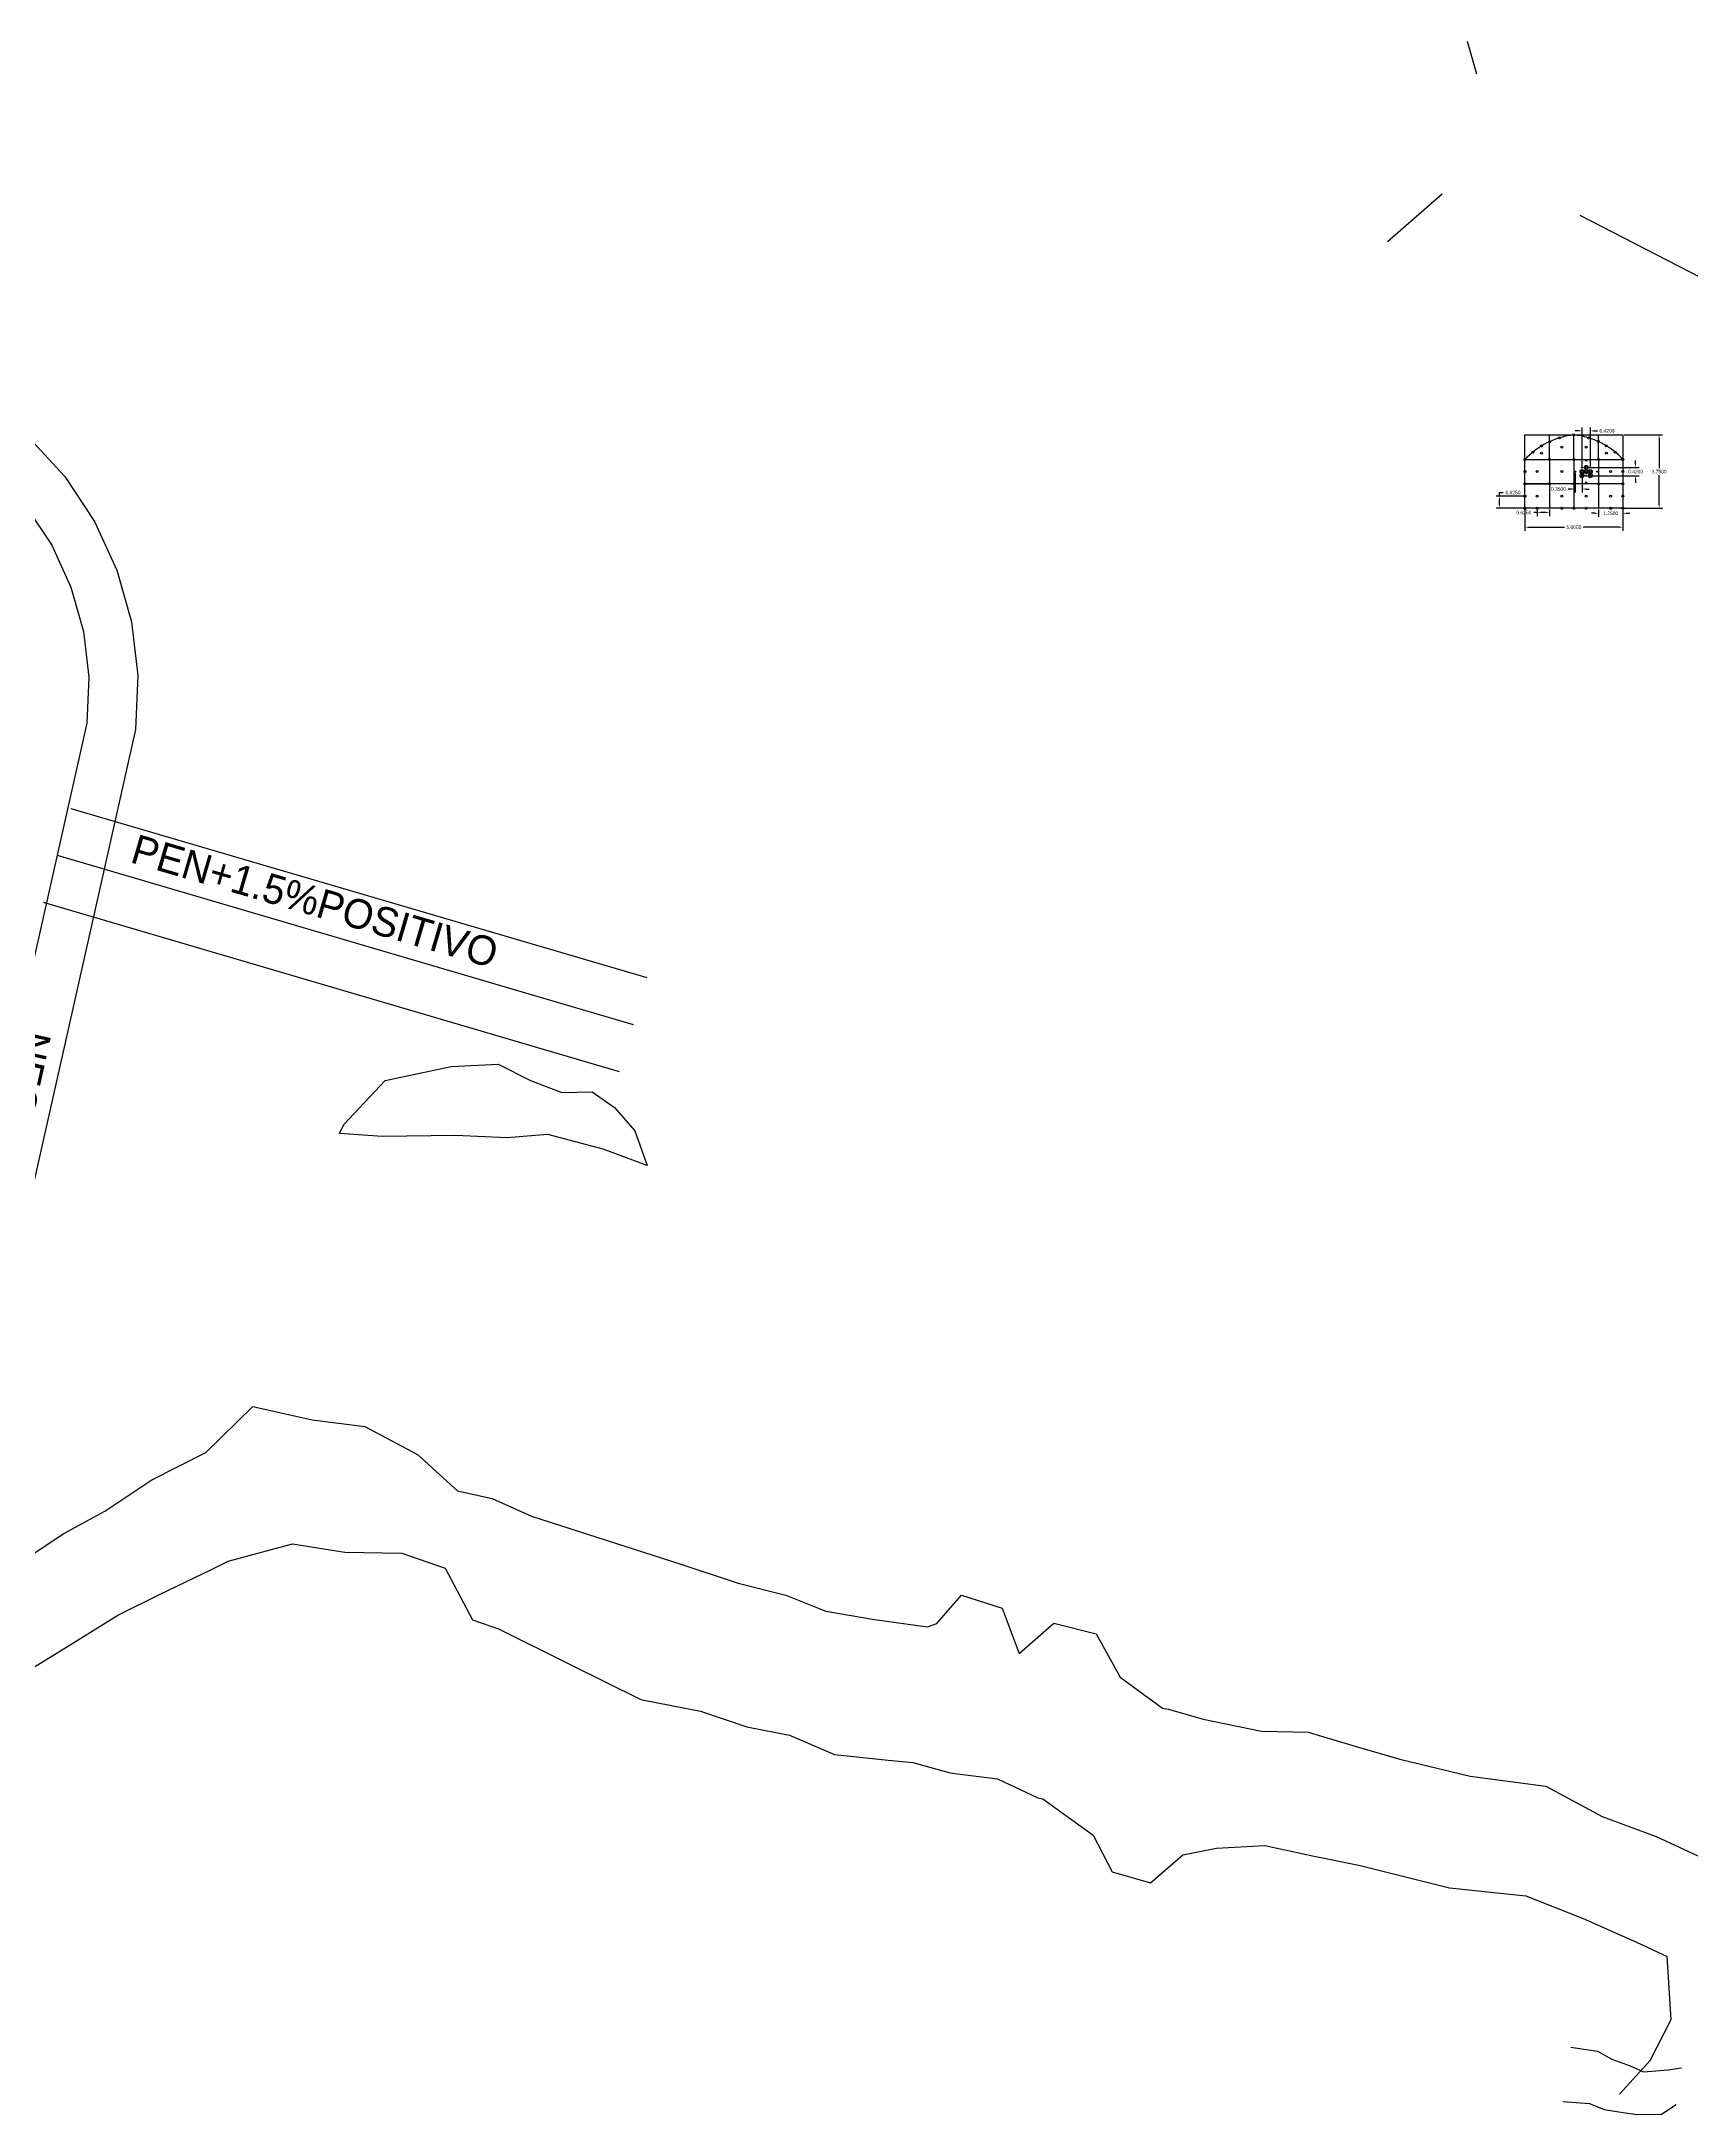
# Model space of a CAD drawing. Extents: x 3 to 13121, y 0 to 10378.
# Drawn here: x 10506.3 to 10590.6, y 9941 to 10046.8 of the extents above; entities that cross this region are included whole.
import ezdxf

# ---------------------------------------------------------------- set-up
doc = ezdxf.new("R2010")
doc.units = 0
doc.header["$MEASUREMENT"] = 0
doc.layers.add('F-485-7495-EW-SCR', color=4, linetype='Continuous')
doc.dimstyles.get("Standard").update_dxf_attribs({"dimtxt": 0.18, "dimasz": 0.18, "dimexe": 0.18, "dimexo": 0.0625, "dimgap": 0.09, "dimtad": 0, "dimtih": 1, "dimtoh": 1, "dimdec": 4, "dimzin": 0, "dimdsep": 46, "dimtxsty": 'Standard', "dimcen": 0.09, "dimaunit": 1, "dimadec": 3, "dimazin": 0, "dimtfac": 1, "dimtdec": 4, "dimtofl": 0, "dimtmove": 0, "dimatfit": 3, "dimfxl": 0, "dimtolj": 1, "dimtzin": 0, "dimarcsym": 0})

# ---------------------------------------------------------------- blocks, each defined once
blk = doc.blocks.new('*D6')
at = {"color": 0, "linetype": 'Continuous', "lineweight": -2}
for p, q in [((10585.69, 10022.74), (10585.51, 10022.74)), ((10585.87, 10022.93), (10585.87, 10022.56)), ((10587.12, 10022.93), (10587.12, 10022.56)), ((10587.3, 10022.74), (10587.48, 10022.74))]:
    blk.add_line(p, q, dxfattribs=at)
at = {"color": 0, "linetype": 'Continuous'}
for points in [[(10585.69, 10022.77), (10585.69, 10022.71), (10585.87, 10022.74)], [(10587.3, 10022.77), (10587.3, 10022.71), (10587.12, 10022.74)]]:
    blk.add_solid(points, dxfattribs=at)
at = {"color": 0, "linetype": 'Continuous', "insert": (10586.5, 10022.74), "char_height": 0.18, "attachment_point": 5}
blk.add_mtext('\\A1;1.2500', dxfattribs=at)
blk = doc.blocks.new('*D7')
at = {"color": 0, "linetype": 'Continuous', "lineweight": -2}
for p, q in [((10587.77, 10025.26), (10587.77, 10025.44)), ((10585.31, 10025.08), (10587.95, 10025.08)), ((10585.31, 10024.66), (10587.95, 10024.66)), ((10587.77, 10024.48), (10587.77, 10024.3))]:
    blk.add_line(p, q, dxfattribs=at)
at = {"color": 0, "linetype": 'Continuous'}
for points in [[(10587.74, 10025.26), (10587.8, 10025.26), (10587.77, 10025.08)], [(10587.74, 10024.48), (10587.8, 10024.48), (10587.77, 10024.66)]]:
    blk.add_solid(points, dxfattribs=at)
at = {"color": 0, "linetype": 'Continuous', "insert": (10587.77, 10024.87), "char_height": 0.18, "attachment_point": 5}
blk.add_mtext('\\A1;0.4200', dxfattribs=at)
blk = doc.blocks.new('*D8')
at = {"color": 0, "linetype": 'Continuous', "lineweight": -2}
for p, q in [((10584.69, 10024.81), (10584.69, 10023.8)), ((10585.04, 10024.81), (10585.04, 10023.8)), ((10584.51, 10023.98), (10584.33, 10023.98)), ((10585.22, 10023.98), (10585.4, 10023.98))]:
    blk.add_line(p, q, dxfattribs=at)
at = {"color": 0, "linetype": 'Continuous'}
for points in [[(10584.51, 10024.01), (10584.51, 10023.95), (10584.69, 10023.98)], [(10585.22, 10024.01), (10585.22, 10023.95), (10585.04, 10023.98)]]:
    blk.add_solid(points, dxfattribs=at)
at = {"color": 0, "linetype": 'Continuous', "insert": (10583.83, 10023.98), "char_height": 0.18, "attachment_point": 5}
blk.add_mtext('\\A1;0.3500', dxfattribs=at)
blk = doc.blocks.new('*D9')
at = {"color": 0, "linetype": 'Continuous', "lineweight": -2}
for p, q in [((10582.06, 10023.62), (10580.64, 10023.62)), ((10580.82, 10023.62), (10580.82, 10023.8)), ((10580.82, 10023.8), (10581, 10023.8)), ((10580.82, 10023.18), (10580.82, 10023.44)), ((10582.06, 10023), (10580.64, 10023))]:
    blk.add_line(p, q, dxfattribs=at)
at = {"color": 0, "linetype": 'Continuous'}
for points in [[(10580.79, 10023.44), (10580.85, 10023.44), (10580.82, 10023.62)], [(10580.79, 10023.18), (10580.85, 10023.18), (10580.82, 10023)]]:
    blk.add_solid(points, dxfattribs=at)
at = {"color": 0, "linetype": 'Continuous', "insert": (10581.51, 10023.8), "char_height": 0.18, "attachment_point": 5}
blk.add_mtext('\\A1;0.6250', dxfattribs=at)
blk = doc.blocks.new('*D10')
at = {"color": 0, "linetype": 'Continuous', "lineweight": -2}
for p, q in [((10582.75, 10022.78), (10582.57, 10022.78)), ((10582.75, 10022.93), (10582.75, 10022.6)), ((10583.19, 10022.78), (10582.93, 10022.78)), ((10583.37, 10022.93), (10583.37, 10022.6))]:
    blk.add_line(p, q, dxfattribs=at)
at = {"color": 0, "linetype": 'Continuous'}
for points in [[(10582.93, 10022.81), (10582.93, 10022.75), (10582.75, 10022.78)], [(10583.19, 10022.81), (10583.19, 10022.75), (10583.37, 10022.78)]]:
    blk.add_solid(points, dxfattribs=at)
at = {"color": 0, "linetype": 'Continuous', "insert": (10582.06, 10022.78), "char_height": 0.18, "attachment_point": 5}
blk.add_mtext('\\A1;0.6250', dxfattribs=at)
blk = doc.blocks.new('*D11')
at = {"color": 0, "linetype": 'Continuous', "lineweight": -2}
for p, q in [((10584.86, 10026.95), (10584.68, 10026.95)), ((10585.04, 10025.14), (10585.04, 10027.13)), ((10585.46, 10025.14), (10585.46, 10027.13)), ((10585.64, 10026.95), (10585.82, 10026.95))]:
    blk.add_line(p, q, dxfattribs=at)
at = {"color": 0, "linetype": 'Continuous'}
for points in [[(10584.86, 10026.98), (10584.86, 10026.92), (10585.04, 10026.95)], [(10585.64, 10026.98), (10585.64, 10026.92), (10585.46, 10026.95)]]:
    blk.add_solid(points, dxfattribs=at)
at = {"color": 0, "linetype": 'Continuous', "insert": (10586.31, 10026.95), "char_height": 0.18, "attachment_point": 5}
blk.add_mtext('\\A1;0.4200', dxfattribs=at)
blk = doc.blocks.new('*D12')
at = {"color": 0, "linetype": 'Continuous', "lineweight": -2}
for p, q in [((10587.18, 10026.75), (10589.15, 10026.75)), ((10588.97, 10026.57), (10588.97, 10025.05)), ((10588.97, 10023.18), (10588.97, 10024.69)), ((10587.18, 10023), (10589.15, 10023))]:
    blk.add_line(p, q, dxfattribs=at)
at = {"color": 0, "linetype": 'Continuous'}
for points in [[(10588.94, 10026.57), (10589, 10026.57), (10588.97, 10026.75)], [(10588.94, 10023.18), (10589, 10023.18), (10588.97, 10023)]]:
    blk.add_solid(points, dxfattribs=at)
at = {"color": 0, "linetype": 'Continuous', "insert": (10588.97, 10024.87), "char_height": 0.18, "attachment_point": 5}
blk.add_mtext('\\A1;3.7500', dxfattribs=at)
blk = doc.blocks.new('*D13')
at = {"color": 0, "linetype": 'Continuous', "lineweight": -2}
for p, q in [((10582.12, 10022.93), (10582.12, 10021.85)), ((10582.3, 10022.03), (10584.14, 10022.03)), ((10586.94, 10022.03), (10585.1, 10022.03)), ((10587.12, 10022.93), (10587.12, 10021.85))]:
    blk.add_line(p, q, dxfattribs=at)
at = {"color": 0, "linetype": 'Continuous'}
for points in [[(10582.3, 10022.06), (10582.3, 10022), (10582.12, 10022.03)], [(10586.94, 10022.06), (10586.94, 10022), (10587.12, 10022.03)]]:
    blk.add_solid(points, dxfattribs=at)
at = {"color": 0, "linetype": 'Continuous', "insert": (10584.62, 10022.03), "char_height": 0.18, "attachment_point": 5}
blk.add_mtext('\\A1;5.0000', dxfattribs=at)

msp = doc.modelspace()

# ---------------------------------------------------------------- linework, layer by layer
at = {"color": 2, "linetype": 'Continuous'}
for points in [[(10579.65325, 10045.16618), (10579.18494, 10046.83985)], [(10577.89498, 10039.03539), (10575.10385, 10036.60652)], [(10592.77105, 10033.91627), (10584.94563, 10037.95154)]]:
    msp.add_lwpolyline(points, dxfattribs=at)
at = {"color": 3, "linetype": 'Continuous'}
for points in [[(10470.29069, 10023.92835), (10487.8492, 10030.28335), (10490.39894, 10030.99098), (10493.11318, 10031.30551), (10495.8699, 10031.20038), (10498.55916, 10030.65084), (10501.13278, 10029.69592), (10503.52815, 10028.35217), (10505.68836, 10026.63568), (10507.54427, 10024.61636), (10509.06153, 10022.32879), (10510.20303, 10019.83613), (10510.95039, 10017.19702), (10511.26612, 10014.4607), (10511.14821, 10011.68968), (10509.57942, 10004.72138), (10502.16029, 9971.76684), (10497.2816, 9949.59378)], [(10507.84503, 10007.66913), (10537.26456, 9999.02766)], [(10506.4359, 10002.8718), (10535.85544, 9994.23034)]]:
    msp.add_lwpolyline(points, dxfattribs=at)
at = {"color": 1, "linetype": 'Continuous', "elevation": -433.5718}
for points in [[(10469.30815, 10020.91403), (10488.61, 10027.9), (10490.88, 10028.53), (10493.21, 10028.8), (10495.57, 10028.71), (10497.87, 10028.24), (10500.08, 10027.42), (10502.13, 10026.27), (10503.98, 10024.8), (10505.57, 10023.07), (10506.87, 10021.11), (10507.85, 10018.97), (10508.49, 10016.71), (10508.76, 10014.37), (10508.66, 10012.02), (10507.14046, 10005.27046), (10499.72, 9972.31), (10494.84, 9950.131)], [(10507.14046, 10005.27046), (10536.56, 9996.629)]]:
    msp.add_lwpolyline(points, dxfattribs=at)
at = {"color": 5, "linetype": 'Continuous'}
for points in [[(10582.12019, 10025.49514), (10582.12019, 10026.74514), (10583.37019, 10026.74514), (10584.62019, 10026.74514), (10585.87019, 10026.74514), (10587.12019, 10026.74514), (10587.12019, 10025.49514)], [(10583.37019, 10025.49514), (10583.37019, 10026.74514)], [(10584.62019, 10025.49514), (10584.62019, 10026.74514)], [(10585.87019, 10025.49514), (10585.87019, 10026.74514)], [(10582.12019, 10025.49514), (10583.37019, 10025.49514), (10583.37019, 10024.24514)], [(10587.12019, 10024.24514), (10585.87019, 10024.24514), (10584.62019, 10024.24514), (10583.37019, 10024.24514), (10582.12019, 10024.24514), (10582.12019, 10025.49514)], [(10583.37019, 10025.49514), (10584.62019, 10025.49514), (10585.87019, 10025.49514), (10587.12019, 10025.49514)], [(10584.62019, 10025.49514), (10584.62019, 10024.24514)], [(10585.87019, 10025.49514), (10585.87019, 10024.24514)], [(10587.12019, 10025.49514), (10587.12019, 10024.24514)], [(10587.12019, 10022.99514), (10585.87019, 10022.99514), (10584.62019, 10022.99514), (10583.37019, 10022.99514), (10582.12019, 10022.99514), (10582.12019, 10024.24514)], [(10582.12019, 10024.24514), (10583.37019, 10024.24514), (10583.37019, 10022.99514)], [(10584.62019, 10024.24514), (10584.62019, 10022.99514)], [(10585.87019, 10024.24514), (10585.87019, 10022.99514)], [(10587.12019, 10024.24514), (10587.12019, 10022.99514)]]:
    msp.add_lwpolyline(points, dxfattribs=at)
at = {"color": 3, "linetype": 'Continuous', "elevation": -370.24352}
msp.add_lwpolyline([(10521.57208, 9991.06367), (10521.79074, 9991.5243), (10523.90264, 9993.77815), (10527.27442, 9994.47873), (10529.67558, 9994.59802), (10531.32412, 9993.77204), (10532.92432, 9993.16439), (10534.47655, 9993.18736), (10535.61578, 9992.38606), (10536.65768, 9991.19678), (10537.27826, 9989.42001), (10535.03235, 9990.26567), (10532.21282, 9991.00677), (10530.11766, 9990.83399), (10527.49625, 9990.96621), (10523.73898, 9990.91045)], close=True, dxfattribs=at)
at = {"color": 5, "linetype": 'Continuous'}
for centre, radius in [((10582.97052, 10026.18416), 0.05), ((10583.37068, 10026.39654), 0.05), ((10583.88139, 10026.60069), 0.05), ((10584.62019, 10026.74514), 0.05), ((10585.35709, 10026.60146), 0.05), ((10585.87019, 10026.40258), 0.05), ((10586.27257, 10026.18831), 0.05), ((10582.12019, 10025.49514), 0.05), ((10582.51391, 10025.86207), 0.05), ((10582.96861, 10025.81268), 0.05), ((10583.37019, 10025.49514), 0.05), ((10583.99519, 10026.12014), 0.05), ((10584.62019, 10025.49514), 0.05), ((10585.24519, 10025.08014), 0.1016), ((10585.24519, 10026.12014), 0.05), ((10585.24519, 10025.43014), 0.03), ((10585.87019, 10025.49514), 0.05), ((10586.2746, 10025.81079), 0.05), ((10586.72781, 10025.8651), 0.05), ((10587.12019, 10025.49514), 0.05), ((10582.12019, 10024.87014), 0.05), ((10582.12019, 10024.24514), 0.05), ((10582.74519, 10024.87014), 0.05), ((10583.37019, 10024.24514), 0.05), ((10583.99519, 10024.87014), 0.05), ((10584.62019, 10024.24514), 0.05), ((10584.68519, 10024.87014), 0.03), ((10585.03519, 10024.87014), 0.1016), ((10585.03519, 10024.66014), 0.1016), ((10585.03519, 10024.87014), 0.05), ((10585.03519, 10024.66014), 0.05), ((10585.03519, 10025.08014), 0.03), ((10585.24519, 10024.87014), 0.1016), ((10585.24519, 10025.08014), 0.05), ((10585.24519, 10024.87014), 0.05), ((10585.24519, 10024.66014), 0.03), ((10585.24519, 10024.31014), 0.03), ((10585.45519, 10024.87014), 0.1016), ((10585.45519, 10024.66014), 0.1016), ((10585.45519, 10024.87014), 0.05), ((10585.45519, 10024.66014), 0.05), ((10585.45519, 10025.08014), 0.03), ((10585.80519, 10024.87014), 0.03), ((10585.87019, 10024.24514), 0.05), ((10586.49519, 10024.87014), 0.05), ((10587.12019, 10024.87014), 0.05), ((10587.12019, 10024.24514), 0.05), ((10582.12019, 10023.62014), 0.05), ((10582.74519, 10023.62014), 0.05), ((10583.99519, 10023.62014), 0.05), ((10585.24519, 10023.62014), 0.05), ((10586.49519, 10023.62014), 0.05), ((10587.12019, 10023.62014), 0.05), ((10582.12019, 10022.99514), 0.05), ((10582.74519, 10022.99514), 0.05), ((10583.99519, 10022.99514), 0.05), ((10584.62019, 10022.99514), 0.05), ((10585.24519, 10022.99514), 0.05), ((10586.49519, 10022.99514), 0.05), ((10587.12019, 10022.99514), 0.05)]:
    msp.add_circle(centre, radius, dxfattribs=at)
for centre, radius, start, end in [((10585.06555, 10022.72943), 4.04033, 96.3284391, 137.5107155), ((10584.21203, 10022.80382), 3.9624, 42.0593438, 84.0875558)]:
    msp.add_arc(centre, radius, start, end, dxfattribs=at)
at = {"layer": 'F-485-7495-EW-SCR', "color": 4, "linetype": 'Continuous'}
for points in [[(10511.99096, 9973.3773, -420.71472), (10514.744, 9974.76356, -420.44536), (10517.14323, 9977.11562, -420.58427), (10520.17266, 9976.43085, -420.54459), (10522.8543, 9976.10521, -421.09712), (10525.56048, 9974.66183, -421.35355), (10527.59564, 9972.81896, -421.3983), (10529.35892, 9972.42756, -422.29934)], [(10511.99096, 9973.3773, -424.91472), (10514.744, 9974.76356, -425.04536), (10517.14323, 9977.11562, -425.08427), (10520.17266, 9976.43085, -425.14459), (10522.8543, 9976.10521, -425.19712), (10525.56048, 9974.66183, -425.05355), (10527.59564, 9972.81896, -425.1983), (10529.35892, 9972.42756, -426.69934)], [(10497.79752, 9964.67686, -419.61928), (10499.12558, 9965.55833, -420.40487), (10500.17693, 9966.13611, -420.30896), (10502.39033, 9967.48518, -420.8345), (10504.74203, 9968.80603, -421.06871), (10507.48116, 9970.62406, -420.45497), (10509.58385, 9971.77963, -420.26316), (10511.99096, 9973.3773, -420.71472)], [(10497.79752, 9964.67686, -424.11928), (10499.12558, 9965.55833, -425.50487), (10500.17693, 9966.13611, -424.50896), (10502.39033, 9967.48518, -424.0345), (10504.74203, 9968.80603, -424.26871), (10507.48116, 9970.62406, -424.65497), (10509.58385, 9971.77963, -424.56316), (10511.99096, 9973.3773, -424.91472)], [(10529.35892, 9972.42756, -422.29934), (10531.38303, 9971.51715, -422.76376), (10535.18936, 9970.28909, -422.48087), (10538.99569, 9969.06103, -422.19798), (10541.93922, 9968.0877, -422.88875), (10544.36419, 9967.47601, -423.66194), (10546.41662, 9966.66151, -423.32636), (10548.89822, 9966.24163, -423.59955), (10551.59987, 9965.86106, -423.17861)], [(10529.35892, 9972.42756, -426.69934), (10531.38303, 9971.51715, -426.86376), (10535.18936, 9970.28909, -427.08087), (10538.99569, 9969.06103, -427.29798), (10541.93922, 9968.0877, -427.38875), (10544.36419, 9967.47601, -427.16194), (10546.41662, 9966.66151, -427.32636), (10548.89822, 9966.24163, -427.39955), (10551.59987, 9965.86106, -427.67861)], [(10515.03248, 9968.79481, -420.71472), (10515.03248, 9968.79481, -420.71472), (10515.88554, 9969.2151, -420.58427), (10519.16651, 9970.11043, -420.54459), (10521.83243, 9969.68604, -421.09712), (10524.75871, 9969.62524, -421.35355), (10526.9668, 9968.8687, -421.3983), (10528.36677, 9966.21562, -421.63332)], [(10515.03248, 9968.79481, -424.91472), (10515.03248, 9968.79481, -424.91472), (10515.88554, 9969.2151, -425.08427), (10519.16651, 9970.11043, -425.14459), (10521.83243, 9969.68604, -425.19712), (10524.75871, 9969.62524, -425.05355), (10526.9668, 9968.8687, -425.1983), (10528.36677, 9966.21562, -425.23332)], [(10500.67314, 9960.34433, -419.61928), (10501.8353, 9961.47575, -420.40487), (10502.88665, 9962.05354, -420.30896), (10505.15535, 9963.31929, -420.8345), (10507.45175, 9964.72345, -421.06871), (10510.24618, 9966.45817, -420.45497), (10512.40417, 9967.53042, -420.26316), (10515.03248, 9968.79481, -420.71472)], [(10500.67314, 9960.34433, -424.11928), (10501.8353, 9961.47575, -425.50487), (10502.88665, 9962.05354, -424.50896), (10505.15535, 9963.31929, -424.0345), (10507.45175, 9964.72345, -424.26871), (10510.24618, 9966.45817, -424.65497), (10512.40417, 9967.53042, -424.56316), (10515.03248, 9968.79481, -424.91472)], [(10551.59987, 9965.86106, -423.17861), (10552.08104, 9966.03507, -423.11855), (10553.33789, 9967.47587, -423.16662), (10555.41685, 9966.81373, -423.1742), (10556.27962, 9964.49899, -423.32985), (10558.05756, 9966.06029, -422.8855), (10560.21564, 9965.51238, -422.89208), (10561.44981, 9963.3027, -422.86392), (10563.61014, 9961.71232, -423.72462), (10563.90568, 9961.66134, -423.73221), (10565.68688, 9961.15028, -423.95071)], [(10551.59987, 9965.86106, -427.67861), (10552.08104, 9966.03507, -428.01855), (10553.33761, 9967.47559, -427.96662), (10555.41685, 9966.81373, -427.9742), (10556.27962, 9964.49899, -428.02985), (10558.05742, 9966.06022, -428.1855), (10560.21564, 9965.51238, -428.19208), (10561.44981, 9963.3027, -428.16392), (10563.61014, 9961.71232, -428.12462), (10563.90568, 9961.66134, -428.13221), (10565.68688, 9961.15028, -428.05071)], [(10528.36677, 9966.21562, -421.63332), (10529.68407, 9965.76272, -422.76376), (10533.3205, 9963.95921, -422.48087), (10536.95694, 9962.1557, -422.19798), (10540.01373, 9961.566, -422.88875), (10542.38207, 9960.7625, -423.66194), (10544.54776, 9960.33163, -423.32636), (10546.85946, 9959.33631, -423.59955), (10549.58943, 9959.05164, -423.17861)], [(10528.36677, 9966.21562, -425.23332), (10529.68407, 9965.76272, -426.86376), (10533.3205, 9963.95921, -427.08087), (10536.95694, 9962.1557, -427.29798), (10540.01373, 9961.566, -427.38875), (10542.38207, 9960.7625, -427.16194), (10544.54776, 9960.33163, -427.32636), (10546.85946, 9959.33631, -427.39955), (10549.58943, 9959.05164, -427.67861)], [(10565.68688, 9961.15028, -423.95071), (10568.66622, 9960.53913, -423.94956), (10571.05342, 9960.4774, -423.9487), (10573.50503, 9959.74795, -423.44772), (10575.72333, 9959.10831, -424.14684)], [(10565.68688, 9961.15028, -428.05071), (10568.66622, 9960.53913, -428.04956), (10571.05342, 9960.4774, -428.0487), (10573.50503, 9959.74795, -428.14772), (10575.72333, 9959.10831, -428.24684)], [(10549.58943, 9959.05164, -427.67861), (10550.85711, 9958.93986, -428.01855), (10552.69486, 9958.41989, -427.96662), (10552.9904, 9958.36891, -427.9742), (10555.17468, 9958.0936, -428.02985), (10557.23998, 9957.12847, -428.1855), (10557.49611, 9957.08429, -428.19208), (10560.0559, 9955.22205, -428.16392), (10561.03448, 9953.3535, -428.12462), (10563.00008, 9952.79776, -428.13221), (10564.65201, 9954.22626, -428.0828)], [(10549.58943, 9959.05164, -423.17861), (10550.85711, 9958.93986, -423.11855), (10552.69486, 9958.41989, -423.16662), (10552.9904, 9958.36891, -423.1742), (10555.17468, 9958.0936, -423.32985), (10557.23998, 9957.12847, -422.8855), (10557.49611, 9957.08429, -422.89208), (10560.0559, 9955.22205, -422.86392), (10561.03462, 9953.35315, -423.72462), (10563.00008, 9952.79783, -423.73221), (10564.65201, 9954.22626, -423.6828)], [(10575.72333, 9959.10831, -424.14684), (10579.32042, 9958.23806, -424.04065), (10583.19122, 9957.72709, -424.46447), (10586.05768, 9956.18121, -423.90392), (10588.81823, 9955.16331, -423.94728), (10592.09612, 9953.64319, -423.87892)], [(10575.72333, 9959.10831, -428.24684), (10579.32042, 9958.23806, -428.64065), (10583.19122, 9957.72709, -428.46447), (10586.05768, 9956.18121, -428.70392), (10588.81823, 9955.16331, -428.64728), (10592.09612, 9953.64319, -428.57892)], [(10564.65201, 9954.22626, -423.6828), (10566.36699, 9954.5664, -423.94956), (10568.82603, 9954.69131, -423.9487), (10571.3495, 9954.14851, -423.44772), (10573.63965, 9953.69552, -424.14684)], [(10564.65201, 9954.22626, -428.0828), (10566.36699, 9954.5664, -428.04956), (10568.82603, 9954.69131, -428.0487), (10571.3495, 9954.14851, -428.14772), (10573.63965, 9953.69552, -428.24684)], [(10573.63965, 9953.69552, -424.14684), (10578.26782, 9952.53438, -424.04065), (10582.15677, 9952.12175, -424.46447), (10585.09582, 9950.96922, -423.90392), (10587.82008, 9949.75465, -423.94728), (10589.38524, 9949.03156, -424.22836)], [(10573.63965, 9953.69552, -428.24684), (10578.26782, 9952.53438, -428.64065), (10582.15677, 9952.12175, -428.46447), (10585.09582, 9950.96922, -428.70392), (10587.82008, 9949.75465, -428.64728), (10589.38524, 9949.03156, -428.92836)], [(10586.95306, 9941.99683, -424.05152), (10588.52081, 9943.72004, -424.40089), (10589.59232, 9945.80407, -424.84371), (10589.38524, 9949.03156, -424.22836)], [(10586.95306, 9941.99683, -428.95152), (10588.52081, 9943.72004, -428.70089), (10589.59232, 9945.80407, -428.64371), (10589.38524, 9949.03156, -428.92836)], [(10584.46106, 9944.39344, -415.20725), (10585.81748, 9944.19045, -416.69751), (10586.54818, 9943.77775, -417.50623), (10587.48745, 9943.43496, -418.74212), (10588.16835, 9943.13084, -419.67511), (10589.44, 9943.24387, -421.21392), (10590.11551, 9943.34501, -422.40518)], [(10584.46106, 9944.39344, -417.70725), (10585.81748, 9944.19045, -419.19751), (10586.54818, 9943.77775, -420.20623), (10587.48745, 9943.43496, -421.54212), (10588.16835, 9943.13084, -422.17511), (10589.44, 9943.24387, -424.01392), (10590.11551, 9943.34501, -424.77118)], [(10584.04664, 9941.62428, -415.20725), (10585.41787, 9941.52018, -416.69751), (10586.16336, 9941.20639, -417.50623), (10587.13224, 9941.0614, -418.74212), (10587.84274, 9940.95507, -419.67511), (10589.09959, 9940.9692, -421.21392), (10589.8343, 9941.46593, -422.40518)], [(10584.04664, 9941.62428, -417.70725), (10585.41787, 9941.52018, -419.19751), (10586.16336, 9941.20639, -420.20623), (10587.13224, 9941.0614, -421.54212), (10587.84274, 9940.95507, -422.17511), (10589.09959, 9940.9692, -424.01392), (10589.8343, 9941.46593, -424.77118)]]:
    msp.add_polyline3d(points, dxfattribs=at)

# ---------------------------------------------------------------- texts
at = {"linetype": 'Continuous', "char_height": 1.5, "width": 30.014884, "attachment_point": 1}
for s, insert, rotation in [('PEN+1.5%POSITIVO', (10511.23907, 10006.36865), 343.6751351), ('NEG.-13%', (10506.85748, 9996.09849), 257.3339639)]:
    msp.add_mtext(s, dxfattribs=dict(at, insert=insert, rotation=rotation))

# ---------------------------------------------------------------- dimensions: what is measured, and where the dimension line sits
at = {"color": 3, "linetype": 'Continuous'}
for base, p1, p2, picture, middle in [((10585.45519, 10026.95093), (10585.03519, 10025.08014), (10585.45519, 10025.08014), '*D11', (10586.31019, 10026.95093)), ((10584.68519, 10023.97825), (10585.03519, 10024.87014), (10584.68519, 10024.87014), '*D8', (10583.83019, 10023.97825)), ((10582.74519, 10022.77688), (10583.37019, 10022.99514), (10582.74519, 10022.99514), '*D10', (10582.05519, 10022.77688)), ((10587.12019, 10022.02832), (10582.12019, 10022.99514), (10587.12019, 10022.99514), '*D13', (10584.62019, 10022.02832)), ((10585.87019, 10022.74455), (10587.12019, 10022.99514), (10585.87019, 10022.99514), '*D6', (10586.49519, 10022.74455))]:
    dim = msp.add_linear_dim(base=base, p1=p1, p2=p2, dimstyle='Standard', dxfattribs=at)
    dim.commit()
    dim.dimension.update_dxf_attribs({"geometry": picture, "text_midpoint": middle})
for base, p1, p2, picture, middle in [((10588.96797, 10026.74514), (10587.12019, 10022.99514), (10587.12019, 10026.74514), '*D12', (10588.96797, 10024.87014)), ((10587.77011, 10024.66014), (10585.24519, 10025.08014), (10585.24519, 10024.66014), '*D7', (10587.77011, 10024.87014)), ((10580.81661, 10023.62014), (10582.12019, 10022.99514), (10582.12019, 10023.62014), '*D9', (10581.50661, 10023.80014))]:
    dim = msp.add_linear_dim(base=base, p1=p1, p2=p2, angle=90, dimstyle='Standard', dxfattribs=at)
    dim.commit()
    dim.dimension.update_dxf_attribs({"geometry": picture, "text_midpoint": middle})

doc.saveas('drawing.dxf')
